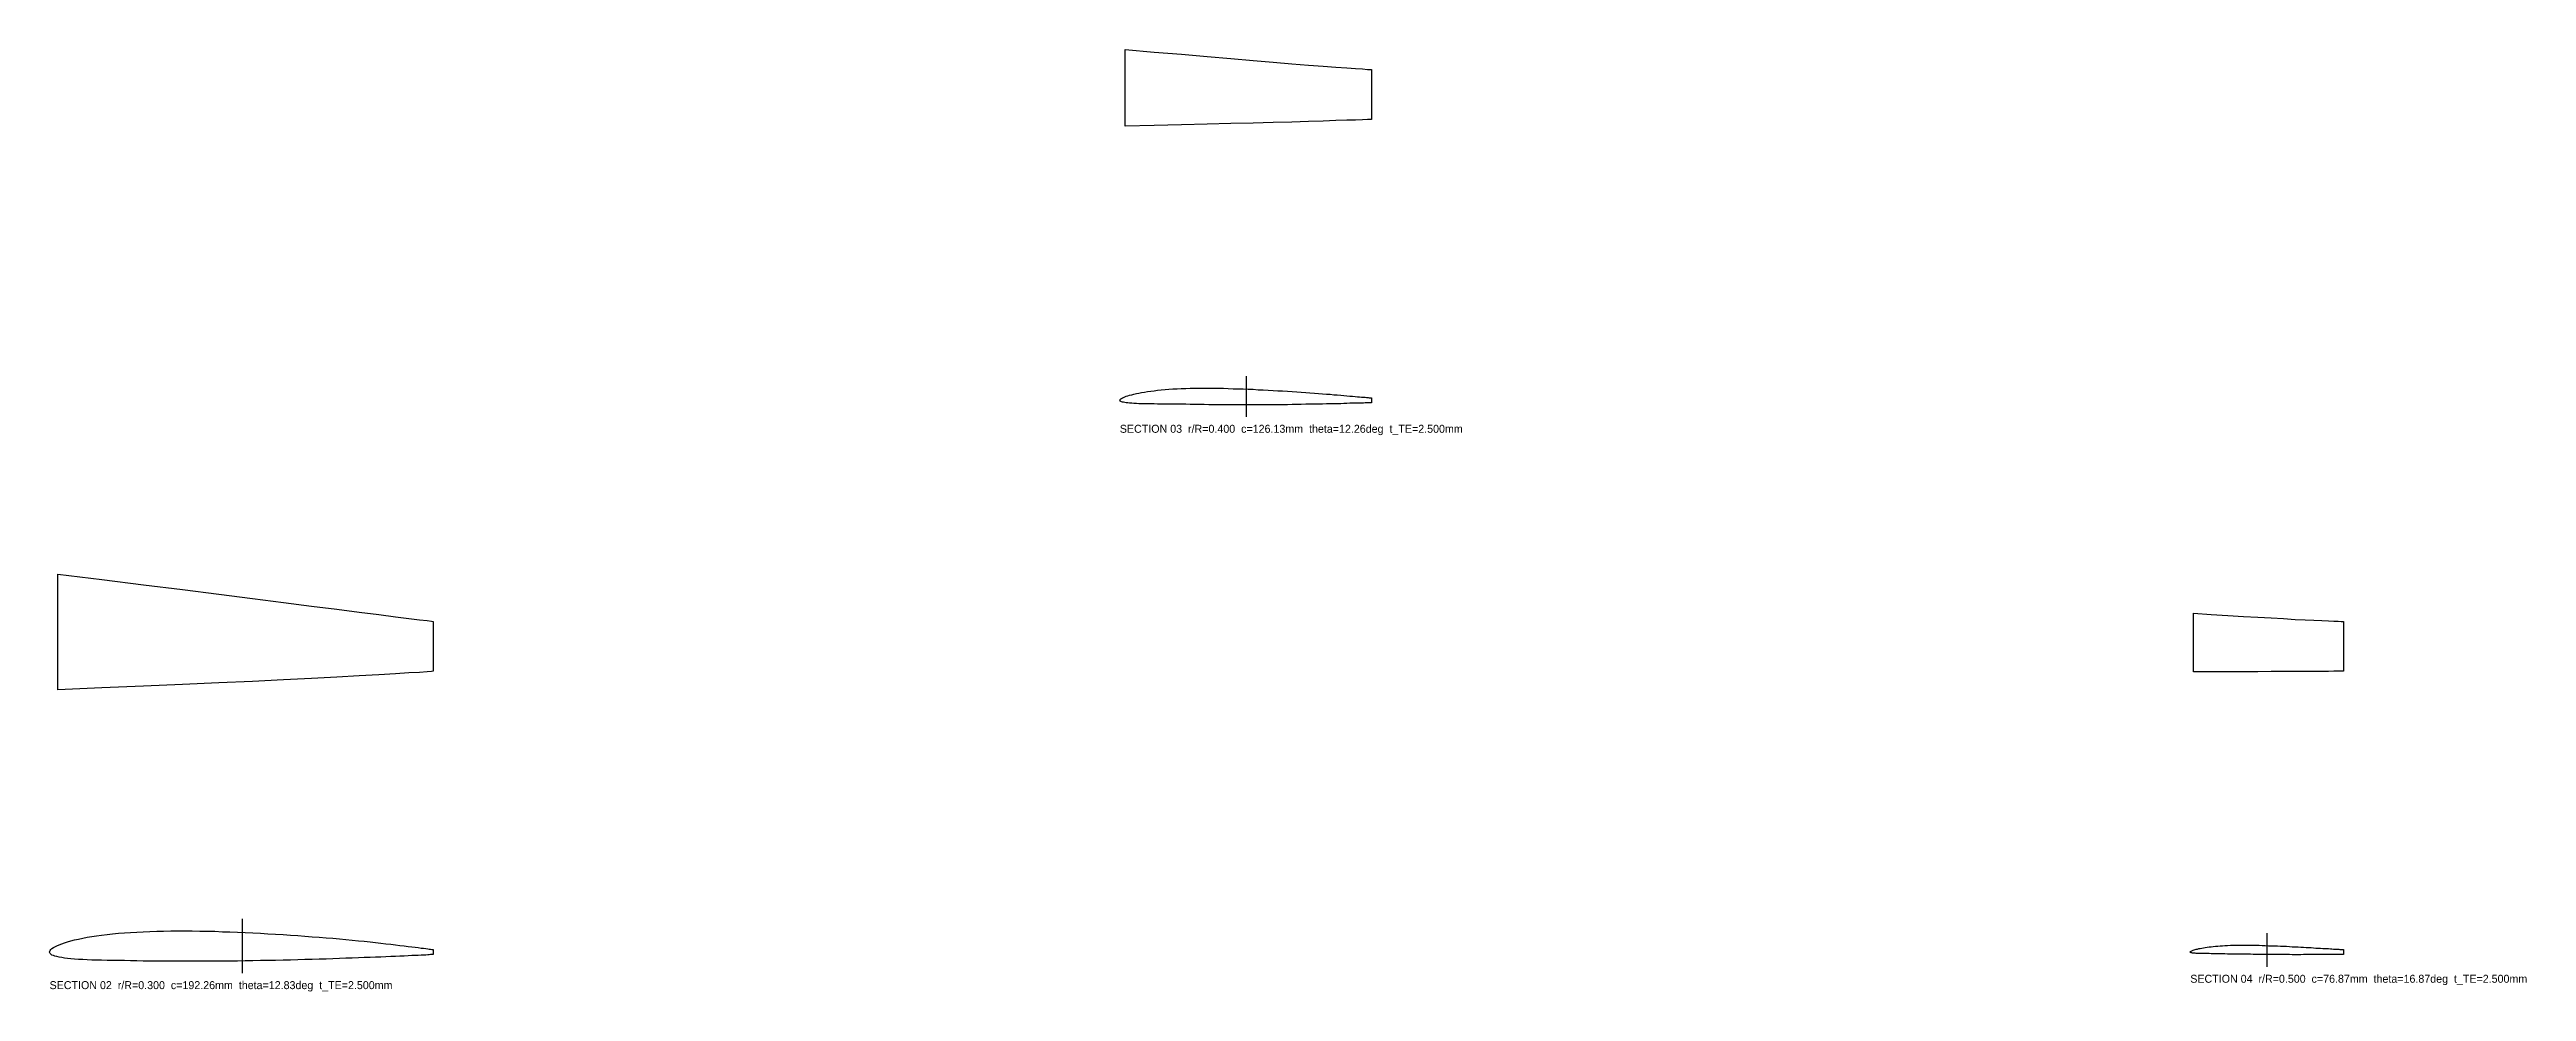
# Model space of a CAD drawing. Header units: millimetres. Extents: x 0 to 4994, y -34 to 494.
# Drawn here: x 1073 to 2314, y -20 to 453 of the extents above; entities that cross this region are included whole.
import ezdxf

# ---------------------------------------------------------------- set-up
doc = ezdxf.new("R2010")
doc.units = ezdxf.units.MM
for name, color, linetype in [('DATUM_25C', 7, 'Continuous'), ('SECTIONS', 7, 'Continuous'), ('TE_MARKERS', 7, 'Continuous'), ('TITLE', 7, 'Continuous')]:
    doc.layers.add(name, color=color, linetype=linetype)

msp = doc.modelspace()

# ---------------------------------------------------------------- linework, layer by layer
at = {"layer": 'DATUM_25C'}
for p, q in [((1672.8, 268.5), (1672.8, 288.9)), ((1169.6, -10.6), (1169.6, 16.6)), ((2184.4, -7.4), (2184.4, 9.5))]:
    msp.add_line(p, q, dxfattribs=at)
at = {"layer": 'SECTIONS'}
for points in [[(1735.5, 275.6), (1735.5, 275.6), (1735.4, 275.6), (1735.3, 275.5), (1735, 275.5), (1734.7, 275.5), (1734.2, 275.5), (1733.7, 275.5), (1733, 275.5), (1732.3, 275.5), (1731.5, 275.4), (1730.5, 275.4), (1729.5, 275.4), (1728.4, 275.3), (1727.2, 275.3), (1725.9, 275.3), (1724.6, 275.3), (1723.1, 275.2), (1721.6, 275.2), (1720, 275.1), (1718.3, 275.1), (1716.5, 275.1), (1714.7, 275), (1712.8, 275), (1710.9, 274.9), (1708.8, 274.9), (1706.8, 274.9), (1704.6, 274.8), (1702.5, 274.8), (1700.2, 274.7), (1698, 274.7), (1695.7, 274.7), (1693.3, 274.6), (1690.9, 274.6), (1688.5, 274.6), (1686.1, 274.6), (1683.6, 274.6), (1681.1, 274.5), (1678.6, 274.5), (1676.1, 274.5), (1673.6, 274.5), (1671.1, 274.5), (1668.6, 274.5), (1666.1, 274.5), (1663.6, 274.6), (1661.2, 274.6), (1658.7, 274.6), (1656.3, 274.6), (1653.9, 274.6), (1651.5, 274.7), (1649.1, 274.7), (1646.8, 274.7), (1644.5, 274.7), (1642.3, 274.8), (1640.1, 274.8), (1638, 274.8), (1635.9, 274.8), (1633.9, 274.9), (1632, 274.9), (1630.1, 274.9), (1628.2, 274.9), (1626.5, 275), (1624.8, 275), (1623.2, 275), (1621.7, 275.1), (1620.2, 275.1), (1618.8, 275.1), (1617.6, 275.2), (1616.4, 275.2), (1615.3, 275.3), (1614.2, 275.4), (1613.3, 275.5), (1612.5, 275.6), (1611.8, 275.7), (1611.1, 275.8), (1610.6, 275.9), (1610.1, 276.1), (1609.8, 276.2), (1609.5, 276.4), (1609.4, 276.6), (1609.3, 276.8), (1609.3, 276.8), (1609.4, 277), (1609.5, 277.2), (1609.8, 277.5), (1610.1, 277.7), (1610.6, 278), (1611.1, 278.2), (1611.8, 278.5), (1612.5, 278.8), (1613.3, 279.1), (1614.2, 279.3), (1615.3, 279.6), (1616.4, 279.9), (1617.6, 280.2), (1618.8, 280.4), (1620.2, 280.7), (1621.7, 280.9), (1623.2, 281.2), (1624.8, 281.4), (1626.5, 281.6), (1628.2, 281.8), (1630.1, 282), (1632, 282.2), (1633.9, 282.3), (1635.9, 282.5), (1638, 282.6), (1640.1, 282.7), (1642.3, 282.7), (1644.5, 282.8), (1646.8, 282.8), (1649.1, 282.9), (1651.5, 282.9), (1653.9, 282.9), (1656.3, 282.9), (1658.7, 282.8), (1661.2, 282.8), (1663.6, 282.7), (1666.1, 282.6), (1668.6, 282.6), (1671.1, 282.5), (1673.6, 282.4), (1676.1, 282.3), (1678.6, 282.1), (1681.1, 282), (1683.6, 281.9), (1686.1, 281.7), (1688.5, 281.6), (1690.9, 281.5), (1693.3, 281.3), (1695.7, 281.2), (1698, 281), (1700.2, 280.8), (1702.5, 280.7), (1704.6, 280.5), (1706.8, 280.4), (1708.8, 280.2), (1710.9, 280.1), (1712.8, 279.9), (1714.7, 279.8), (1716.5, 279.6), (1718.3, 279.5), (1720, 279.3), (1721.6, 279.2), (1723.1, 279.1), (1724.6, 278.9), (1725.9, 278.8), (1727.2, 278.7), (1728.4, 278.6), (1729.5, 278.5), (1730.5, 278.4), (1731.5, 278.3), (1732.3, 278.3), (1733, 278.2), (1733.7, 278.2), (1734.2, 278.1), (1734.7, 278.1), (1735, 278.1), (1735.3, 278.1), (1735.4, 278.1), (1735.5, 278.1)], [(1265.1, -1.3), (1265.1, -1.3), (1265.1, -1.3), (1264.8, -1.3), (1264.5, -1.3), (1263.9, -1.3), (1263.2, -1.4), (1262.4, -1.4), (1261.4, -1.5), (1260.3, -1.6), (1259.1, -1.6), (1257.6, -1.7), (1256.1, -1.8), (1254.4, -1.8), (1252.6, -1.9), (1250.6, -2), (1248.5, -2.1), (1246.3, -2.2), (1244, -2.3), (1241.5, -2.4), (1239, -2.5), (1236.3, -2.6), (1233.5, -2.7), (1230.6, -2.8), (1227.7, -2.9), (1224.6, -3), (1221.4, -3.1), (1218.2, -3.3), (1214.9, -3.4), (1211.5, -3.5), (1208, -3.6), (1204.5, -3.7), (1200.9, -3.8), (1197.3, -3.9), (1193.6, -4), (1189.9, -4.1), (1186.1, -4.2), (1182.3, -4.3), (1178.6, -4.3), (1174.7, -4.4), (1170.9, -4.4), (1167.1, -4.5), (1163.3, -4.5), (1159.5, -4.5), (1155.7, -4.6), (1151.9, -4.6), (1148.2, -4.6), (1144.4, -4.6), (1140.8, -4.6), (1137.1, -4.6), (1133.6, -4.6), (1130, -4.5), (1126.6, -4.5), (1123.2, -4.5), (1119.8, -4.5), (1116.6, -4.4), (1113.4, -4.4), (1110.4, -4.3), (1107.4, -4.3), (1104.5, -4.2), (1101.7, -4.2), (1099, -4.1), (1096.5, -4.1), (1094, -4), (1091.7, -3.9), (1089.5, -3.8), (1087.4, -3.7), (1085.4, -3.5), (1083.6, -3.4), (1081.9, -3.2), (1080.4, -3), (1079, -2.8), (1077.7, -2.6), (1076.6, -2.3), (1075.6, -2.1), (1074.8, -1.8), (1074.1, -1.5), (1073.6, -1.1), (1073.2, -0.8), (1073, -0.4), (1072.9, 0), (1072.9, 0), (1073, 0.4), (1073.2, 0.8), (1073.6, 1.3), (1074.1, 1.7), (1074.8, 2.2), (1075.6, 2.7), (1076.6, 3.2), (1077.7, 3.7), (1079, 4.2), (1080.4, 4.6), (1081.9, 5.1), (1083.6, 5.6), (1085.4, 6.1), (1087.4, 6.5), (1089.5, 6.9), (1091.7, 7.4), (1094, 7.8), (1096.5, 8.1), (1099, 8.5), (1101.7, 8.8), (1104.5, 9.1), (1107.4, 9.4), (1110.4, 9.6), (1113.4, 9.8), (1116.6, 10), (1119.8, 10.2), (1123.2, 10.3), (1126.6, 10.4), (1130, 10.5), (1133.6, 10.6), (1137.1, 10.6), (1140.8, 10.6), (1144.4, 10.6), (1148.2, 10.5), (1151.9, 10.4), (1155.7, 10.4), (1159.5, 10.2), (1163.3, 10.1), (1167.1, 10), (1170.9, 9.8), (1174.7, 9.6), (1178.6, 9.4), (1182.3, 9.2), (1186.1, 9), (1189.9, 8.8), (1193.6, 8.5), (1197.3, 8.3), (1200.9, 8), (1204.5, 7.7), (1208, 7.4), (1211.5, 7.2), (1214.9, 6.9), (1218.2, 6.6), (1221.4, 6.3), (1224.6, 6), (1227.7, 5.7), (1230.6, 5.4), (1233.5, 5.1), (1236.3, 4.8), (1239, 4.5), (1241.5, 4.2), (1244, 3.9), (1246.3, 3.6), (1248.5, 3.3), (1250.6, 3.1), (1252.6, 2.8), (1254.4, 2.6), (1256.1, 2.4), (1257.6, 2.2), (1259.1, 2), (1260.3, 1.9), (1261.4, 1.7), (1262.4, 1.6), (1263.2, 1.5), (1263.9, 1.4), (1264.5, 1.3), (1264.8, 1.3), (1265.1, 1.3), (1265.1, 1.3)], [(2222.6, -1.3), (2222.6, -1.3), (2222.6, -1.3), (2222.5, -1.3), (2222.4, -1.3), (2222.2, -1.3), (2221.9, -1.3), (2221.5, -1.3), (2221.2, -1.3), (2220.7, -1.3), (2220.2, -1.3), (2219.6, -1.3), (2219, -1.3), (2218.3, -1.3), (2217.6, -1.3), (2216.8, -1.3), (2216, -1.3), (2215.1, -1.3), (2214.2, -1.3), (2213.2, -1.3), (2212.2, -1.3), (2211.1, -1.3), (2210, -1.3), (2208.8, -1.3), (2207.6, -1.3), (2206.4, -1.3), (2205.2, -1.3), (2203.9, -1.3), (2202.5, -1.3), (2201.2, -1.4), (2199.8, -1.4), (2198.4, -1.4), (2196.9, -1.4), (2195.5, -1.3), (2194, -1.3), (2192.5, -1.3), (2191, -1.3), (2189.5, -1.3), (2188, -1.3), (2186.5, -1.3), (2185, -1.3), (2183.4, -1.3), (2181.9, -1.2), (2180.4, -1.2), (2178.9, -1.2), (2177.4, -1.2), (2175.9, -1.1), (2174.4, -1.1), (2172.9, -1.1), (2171.5, -1.1), (2170, -1), (2168.6, -1), (2167.2, -1), (2165.9, -1), (2164.5, -1), (2163.2, -0.9), (2162, -0.9), (2160.8, -0.9), (2159.6, -0.9), (2158.4, -0.9), (2157.3, -0.9), (2156.2, -0.9), (2155.2, -0.8), (2154.2, -0.8), (2153.3, -0.8), (2152.4, -0.8), (2151.6, -0.8), (2150.8, -0.8), (2150.1, -0.7), (2149.4, -0.7), (2148.8, -0.7), (2148.2, -0.6), (2147.7, -0.6), (2147.2, -0.5), (2146.9, -0.5), (2146.5, -0.4), (2146.3, -0.4), (2146, -0.3), (2145.9, -0.2), (2145.8, -0.1), (2145.8, 0), (2145.8, 0), (2145.8, 0.1), (2145.9, 0.2), (2146, 0.3), (2146.3, 0.5), (2146.5, 0.6), (2146.9, 0.8), (2147.2, 0.9), (2147.7, 1.1), (2148.2, 1.2), (2148.8, 1.4), (2149.4, 1.5), (2150.1, 1.7), (2150.8, 1.8), (2151.6, 2), (2152.4, 2.1), (2153.3, 2.3), (2154.2, 2.4), (2155.2, 2.6), (2156.2, 2.7), (2157.3, 2.8), (2158.4, 2.9), (2159.6, 3), (2160.8, 3.1), (2162, 3.2), (2163.2, 3.3), (2164.5, 3.3), (2165.9, 3.4), (2167.2, 3.4), (2168.6, 3.4), (2170, 3.5), (2171.5, 3.5), (2172.9, 3.5), (2174.4, 3.5), (2175.9, 3.5), (2177.4, 3.4), (2178.9, 3.4), (2180.4, 3.4), (2181.9, 3.3), (2183.4, 3.3), (2185, 3.2), (2186.5, 3.2), (2188, 3.1), (2189.5, 3.1), (2191, 3), (2192.5, 2.9), (2194, 2.9), (2195.5, 2.8), (2196.9, 2.7), (2198.4, 2.6), (2199.8, 2.6), (2201.2, 2.5), (2202.5, 2.4), (2203.9, 2.3), (2205.2, 2.3), (2206.4, 2.2), (2207.6, 2.1), (2208.8, 2), (2210, 2), (2211.1, 1.9), (2212.2, 1.8), (2213.2, 1.8), (2214.2, 1.7), (2215.1, 1.7), (2216, 1.6), (2216.8, 1.6), (2217.6, 1.5), (2218.3, 1.5), (2219, 1.4), (2219.6, 1.4), (2220.2, 1.4), (2220.7, 1.3), (2221.2, 1.3), (2221.5, 1.3), (2221.9, 1.3), (2222.2, 1.3), (2222.4, 1.3), (2222.5, 1.3), (2222.6, 1.3), (2222.6, 1.3)]]:
    msp.add_lwpolyline(points, close=True, dxfattribs=at)
at = {"layer": 'TE_MARKERS'}
for points in [[(1735.5, 417.7), (1735.5, 417.7), (1735.5, 417.7), (1735.5, 417.7), (1735.5, 417.7), (1735, 417.7), (1735, 417.7), (1735, 417.7), (1735, 417.7), (1735, 417.7), (1733.5, 417.6), (1733.5, 417.6), (1733.5, 417.6), (1733.5, 417.6), (1733.5, 417.6), (1731, 417.5), (1731, 417.5), (1731, 417.5), (1731, 417.5), (1731, 417.5), (1727.5, 417.4), (1727.5, 417.4), (1727.5, 417.4), (1727.5, 417.4), (1727.5, 417.4), (1723, 417.3), (1723, 417.3), (1723, 417.3), (1723, 417.3), (1723, 417.3), (1717.6, 417.1), (1717.6, 417.1), (1717.6, 417.1), (1717.6, 417.1), (1711.2, 416.9), (1711.2, 416.9), (1711.2, 416.9), (1711.2, 416.9), (1711.2, 416.9), (1703.8, 416.7), (1703.8, 416.7), (1703.8, 416.7), (1703.8, 416.7), (1703.8, 416.7), (1695.5, 416.4), (1695.5, 416.4), (1695.5, 416.4), (1695.5, 416.4), (1695.5, 416.4), (1686.2, 416.2), (1686.2, 416.2), (1686.2, 416.2), (1686.2, 416.2), (1686.2, 416.2), (1676.1, 415.9), (1676.1, 415.9), (1676.1, 415.9), (1676.1, 415.9), (1676.1, 415.9), (1665, 415.6), (1665, 415.6), (1665, 415.6), (1665, 415.6), (1665, 415.6), (1653, 415.3), (1653, 415.3), (1653, 415.3), (1653, 415.3), (1640.2, 415), (1640.2, 415), (1640.2, 415), (1640.2, 415), (1640.2, 415), (1626.5, 414.7), (1626.5, 414.7), (1626.5, 414.7), (1626.5, 414.7), (1626.5, 414.7), (1612, 414.4), (1612, 414.4), (1612, 414.4), (1612, 414.4), (1612, 414.4), (1612, 452.8), (1612, 452.8), (1612, 452.8), (1612, 452.8), (1612, 452.8), (1626.5, 451.5), (1626.5, 451.5), (1626.5, 451.5), (1626.5, 451.5), (1626.5, 451.5), (1640.2, 450.4), (1640.2, 450.4), (1640.2, 450.4), (1640.2, 450.4), (1653, 449.3), (1653, 449.3), (1653, 449.3), (1653, 449.3), (1653, 449.3), (1665, 448.2), (1665, 448.2), (1665, 448.2), (1665, 448.2), (1665, 448.2), (1676.1, 447.3), (1676.1, 447.3), (1676.1, 447.3), (1676.1, 447.3), (1676.1, 447.3), (1686.2, 446.4), (1686.2, 446.4), (1686.2, 446.4), (1686.2, 446.4), (1686.2, 446.4), (1695.5, 445.6), (1695.5, 445.6), (1695.5, 445.6), (1695.5, 445.6), (1695.5, 445.6), (1703.8, 445), (1703.8, 445), (1703.8, 445), (1703.8, 445), (1703.8, 445), (1711.2, 444.4), (1711.2, 444.4), (1711.2, 444.4), (1711.2, 444.4), (1717.6, 443.9), (1717.6, 443.9), (1717.6, 443.9), (1717.6, 443.9), (1717.6, 443.9), (1723, 443.5), (1723, 443.5), (1723, 443.5), (1723, 443.5), (1723, 443.5), (1727.5, 443.2), (1727.5, 443.2), (1727.5, 443.2), (1727.5, 443.2), (1727.5, 443.2), (1731, 443), (1731, 443), (1731, 443), (1731, 443), (1731, 443), (1733.5, 442.8), (1733.5, 442.8), (1733.5, 442.8), (1733.5, 442.8), (1733.5, 442.8), (1735, 442.7), (1735, 442.7), (1735, 442.7), (1735, 442.7), (1735.5, 442.7)], [(1265.1, 140.9), (1265.1, 140.9), (1265.1, 140.9), (1265.1, 140.9), (1265.1, 140.9), (1264.4, 140.8), (1264.4, 140.8), (1264.4, 140.8), (1264.4, 140.8), (1264.4, 140.8), (1262.1, 140.6), (1262.1, 140.6), (1262.1, 140.6), (1262.1, 140.6), (1262.1, 140.6), (1258.3, 140.3), (1258.3, 140.3), (1258.3, 140.3), (1258.3, 140.3), (1258.3, 140.3), (1253, 140), (1253, 140), (1253, 140), (1253, 140), (1253, 140), (1246.2, 139.5), (1246.2, 139.5), (1246.2, 139.5), (1246.2, 139.5), (1246.2, 139.5), (1237.9, 139), (1237.9, 139), (1237.9, 139), (1237.9, 139), (1228.1, 138.5), (1228.1, 138.5), (1228.1, 138.5), (1228.1, 138.5), (1228.1, 138.5), (1216.9, 137.9), (1216.9, 137.9), (1216.9, 137.9), (1216.9, 137.9), (1216.9, 137.9), (1204.2, 137.2), (1204.2, 137.2), (1204.2, 137.2), (1204.2, 137.2), (1204.2, 137.2), (1190.1, 136.5), (1190.1, 136.5), (1190.1, 136.5), (1190.1, 136.5), (1190.1, 136.5), (1174.6, 135.8), (1174.6, 135.8), (1174.6, 135.8), (1174.6, 135.8), (1174.6, 135.8), (1157.7, 135), (1157.7, 135), (1157.7, 135), (1157.7, 135), (1157.7, 135), (1139.5, 134.2), (1139.5, 134.2), (1139.5, 134.2), (1139.5, 134.2), (1120, 133.4), (1120, 133.4), (1120, 133.4), (1120, 133.4), (1120, 133.4), (1099.1, 132.5), (1099.1, 132.5), (1099.1, 132.5), (1099.1, 132.5), (1099.1, 132.5), (1077, 131.6), (1077, 131.6), (1077, 131.6), (1077, 131.6), (1077, 131.6), (1077, 189.6), (1077, 189.6), (1077, 189.6), (1077, 189.6), (1077, 189.6), (1099.1, 186.9), (1099.1, 186.9), (1099.1, 186.9), (1099.1, 186.9), (1099.1, 186.9), (1120, 184.3), (1120, 184.3), (1120, 184.3), (1120, 184.3), (1139.5, 181.9), (1139.5, 181.9), (1139.5, 181.9), (1139.5, 181.9), (1139.5, 181.9), (1157.7, 179.6), (1157.7, 179.6), (1157.7, 179.6), (1157.7, 179.6), (1157.7, 179.6), (1174.6, 177.4), (1174.6, 177.4), (1174.6, 177.4), (1174.6, 177.4), (1174.6, 177.4), (1190.1, 175.4), (1190.1, 175.4), (1190.1, 175.4), (1190.1, 175.4), (1190.1, 175.4), (1204.2, 173.6), (1204.2, 173.6), (1204.2, 173.6), (1204.2, 173.6), (1204.2, 173.6), (1216.9, 172), (1216.9, 172), (1216.9, 172), (1216.9, 172), (1216.9, 172), (1228.1, 170.5), (1228.1, 170.5), (1228.1, 170.5), (1228.1, 170.5), (1237.9, 169.3), (1237.9, 169.3), (1237.9, 169.3), (1237.9, 169.3), (1237.9, 169.3), (1246.2, 168.2), (1246.2, 168.2), (1246.2, 168.2), (1246.2, 168.2), (1246.2, 168.2), (1253, 167.4), (1253, 167.4), (1253, 167.4), (1253, 167.4), (1253, 167.4), (1258.3, 166.7), (1258.3, 166.7), (1258.3, 166.7), (1258.3, 166.7), (1258.3, 166.7), (1262.1, 166.3), (1262.1, 166.3), (1262.1, 166.3), (1262.1, 166.3), (1262.1, 166.3), (1264.4, 166), (1264.4, 166), (1264.4, 166), (1264.4, 166), (1265.1, 165.9)], [(2222.6, 140.9), (2222.6, 140.9), (2222.6, 140.9), (2222.6, 140.9), (2222.6, 140.9), (2222.3, 140.9), (2222.3, 140.9), (2222.3, 140.9), (2222.3, 140.9), (2222.3, 140.9), (2221.4, 140.9), (2221.4, 140.9), (2221.4, 140.9), (2221.4, 140.9), (2221.4, 140.9), (2219.9, 140.9), (2219.9, 140.9), (2219.9, 140.9), (2219.9, 140.9), (2219.9, 140.9), (2217.8, 140.9), (2217.8, 140.9), (2217.8, 140.9), (2217.8, 140.9), (2217.8, 140.9), (2215.1, 140.8), (2215.1, 140.8), (2215.1, 140.8), (2215.1, 140.8), (2215.1, 140.8), (2211.7, 140.8), (2211.7, 140.8), (2211.7, 140.8), (2211.7, 140.8), (2207.8, 140.8), (2207.8, 140.8), (2207.8, 140.8), (2207.8, 140.8), (2207.8, 140.8), (2203.3, 140.8), (2203.3, 140.8), (2203.3, 140.8), (2203.3, 140.8), (2203.3, 140.8), (2198.3, 140.7), (2198.3, 140.7), (2198.3, 140.7), (2198.3, 140.7), (2198.3, 140.7), (2192.6, 140.7), (2192.6, 140.7), (2192.6, 140.7), (2192.6, 140.7), (2192.6, 140.7), (2186.4, 140.7), (2186.4, 140.7), (2186.4, 140.7), (2186.4, 140.7), (2186.4, 140.7), (2179.7, 140.6), (2179.7, 140.6), (2179.7, 140.6), (2179.7, 140.6), (2179.7, 140.6), (2172.4, 140.6), (2172.4, 140.6), (2172.4, 140.6), (2172.4, 140.6), (2164.6, 140.6), (2164.6, 140.6), (2164.6, 140.6), (2164.6, 140.6), (2164.6, 140.6), (2156.3, 140.5), (2156.3, 140.5), (2156.3, 140.5), (2156.3, 140.5), (2156.3, 140.5), (2147.4, 140.5), (2147.4, 140.5), (2147.4, 140.5), (2147.4, 140.5), (2147.4, 140.5), (2147.4, 170), (2147.4, 170), (2147.4, 170), (2147.4, 170), (2147.4, 170), (2156.3, 169.4), (2156.3, 169.4), (2156.3, 169.4), (2156.3, 169.4), (2156.3, 169.4), (2164.6, 168.9), (2164.6, 168.9), (2164.6, 168.9), (2164.6, 168.9), (2172.4, 168.4), (2172.4, 168.4), (2172.4, 168.4), (2172.4, 168.4), (2172.4, 168.4), (2179.7, 168), (2179.7, 168), (2179.7, 168), (2179.7, 168), (2179.7, 168), (2186.4, 167.6), (2186.4, 167.6), (2186.4, 167.6), (2186.4, 167.6), (2186.4, 167.6), (2192.6, 167.3), (2192.6, 167.3), (2192.6, 167.3), (2192.6, 167.3), (2192.6, 167.3), (2198.3, 166.9), (2198.3, 166.9), (2198.3, 166.9), (2198.3, 166.9), (2198.3, 166.9), (2203.3, 166.7), (2203.3, 166.7), (2203.3, 166.7), (2203.3, 166.7), (2203.3, 166.7), (2207.8, 166.5), (2207.8, 166.5), (2207.8, 166.5), (2207.8, 166.5), (2211.7, 166.3), (2211.7, 166.3), (2211.7, 166.3), (2211.7, 166.3), (2211.7, 166.3), (2215.1, 166.1), (2215.1, 166.1), (2215.1, 166.1), (2215.1, 166.1), (2215.1, 166.1), (2217.8, 166), (2217.8, 166), (2217.8, 166), (2217.8, 166), (2217.8, 166), (2219.9, 166), (2219.9, 166), (2219.9, 166), (2219.9, 166), (2219.9, 166), (2221.4, 165.9), (2221.4, 165.9), (2221.4, 165.9), (2221.4, 165.9), (2221.4, 165.9), (2222.3, 165.9), (2222.3, 165.9), (2222.3, 165.9), (2222.3, 165.9), (2222.6, 165.9)]]:
    msp.add_lwpolyline(points, close=True, dxfattribs=at)

# ---------------------------------------------------------------- texts
at = {"layer": 'TITLE'}
for s, p in [('SECTION 03  r/R=0.400  c=126.13mm  theta=12.26deg  t_TE=2.500mm', (1609.3, 260.5)), ('SECTION 04  r/R=0.500  c=76.87mm  theta=16.87deg  t_TE=2.500mm', (2145.8, -15.4)), ('SECTION 02  r/R=0.300  c=192.26mm  theta=12.83deg  t_TE=2.500mm', (1072.9, -18.6))]:
    msp.add_text(s, height=4, dxfattribs=at).set_placement(p)

doc.saveas('drawing.dxf')
